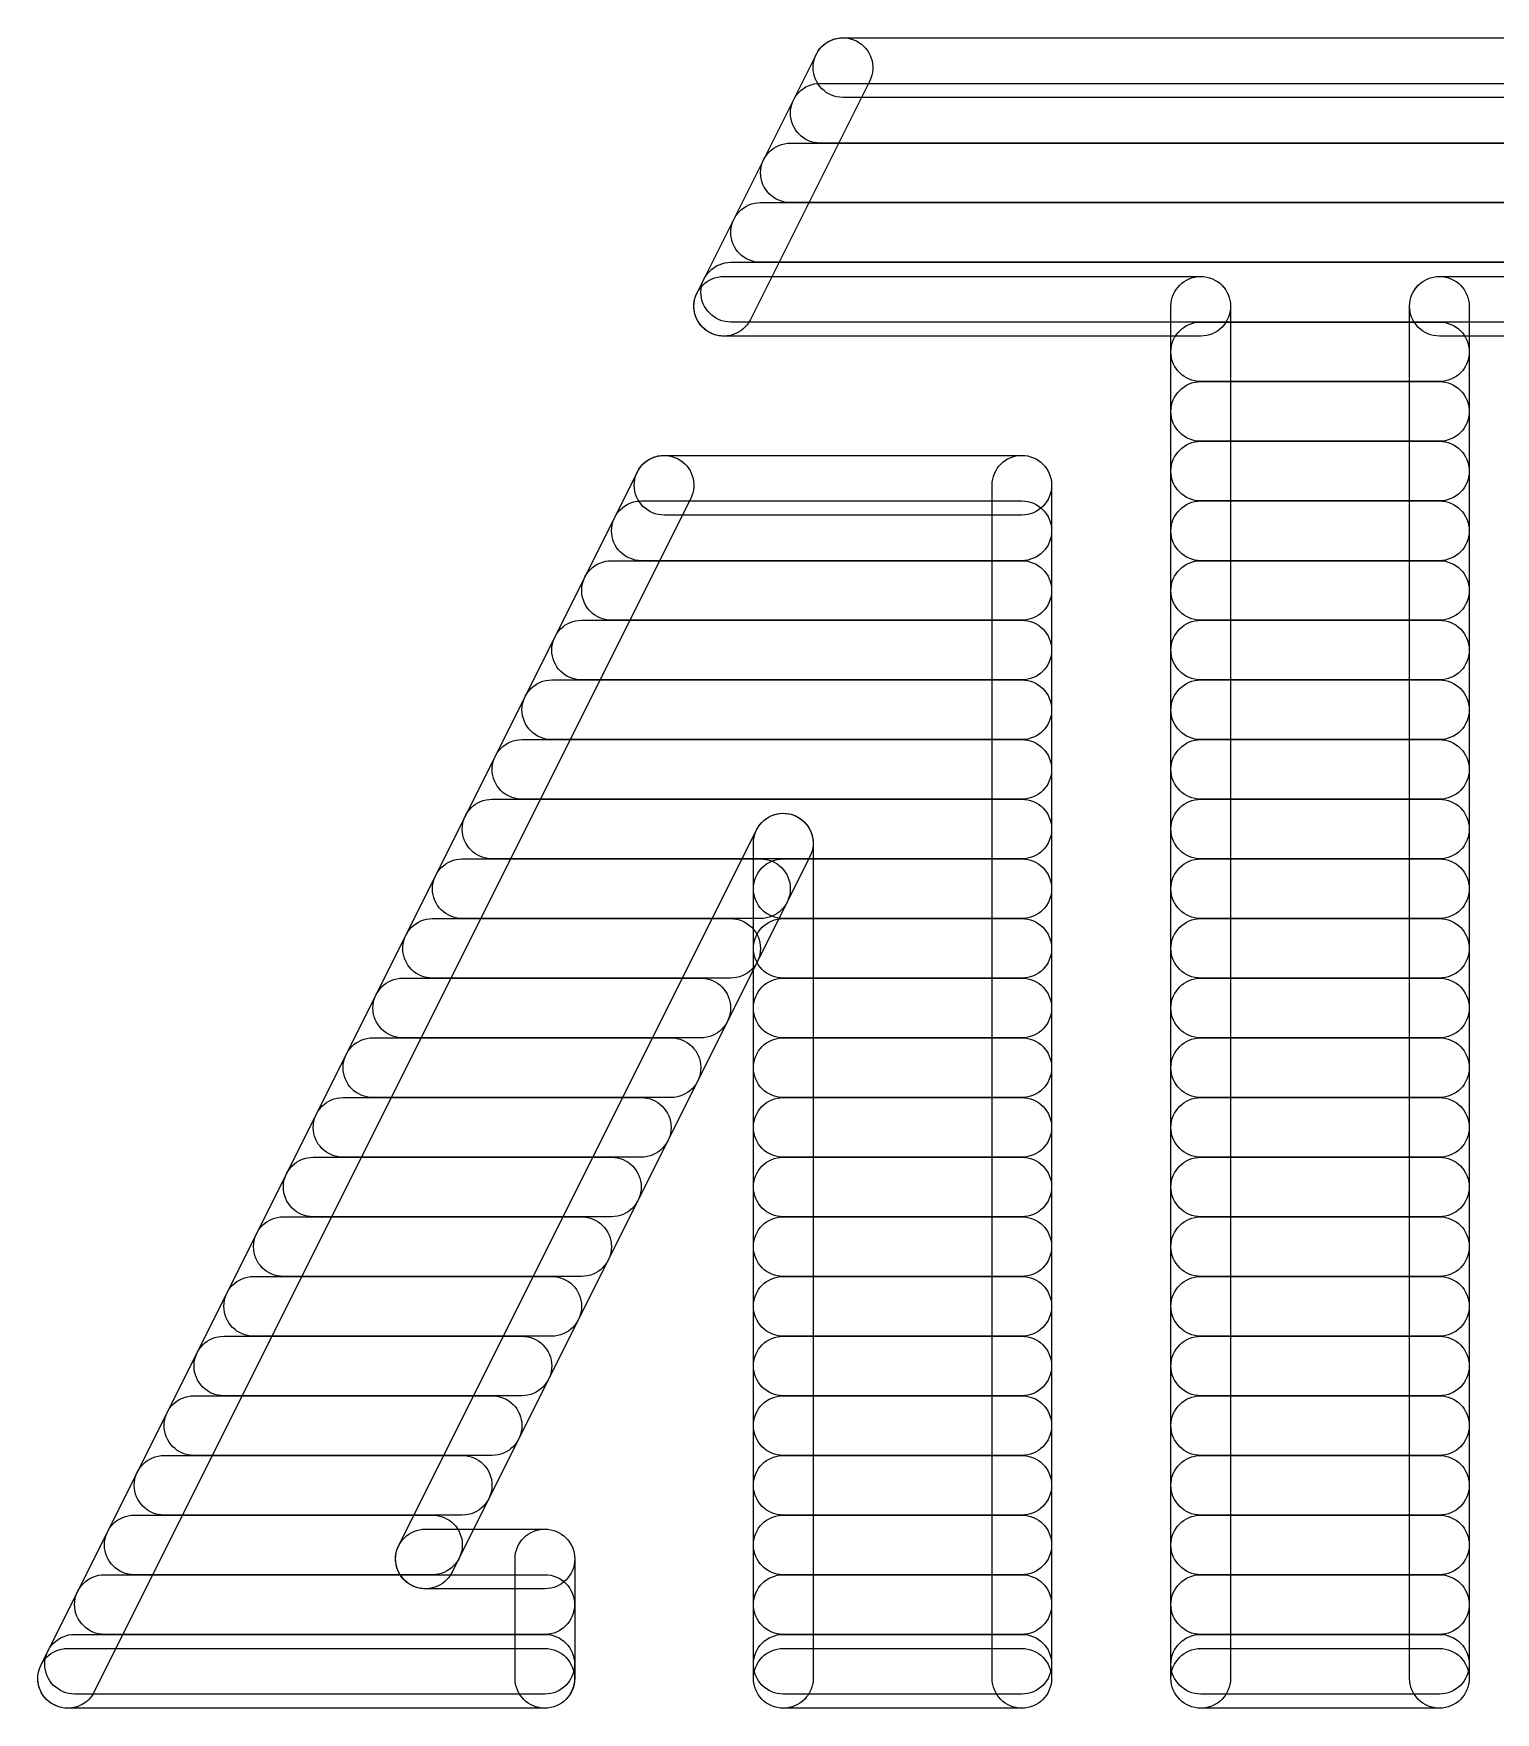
# Model space of a CAD drawing. Header units: inches. Extents: x -0.9 to 3.36, y -0.26 to 2.11.
# Drawn here: x 1.2024 to 1.2989, y 0.8453 to 0.9561 of the extents above; entities that cross this region are included whole.
import ezdxf

# ---------------------------------------------------------------- set-up
doc = ezdxf.new("R2010")
doc.units = ezdxf.units.IN
doc.header["$MEASUREMENT"] = 0
doc.layers.add('51', color=7, linetype='Continuous', lineweight=0)

msp = doc.modelspace()

# ---------------------------------------------------------------- linework, layer by layer
at = {"layer": '51', "color": 254, "lineweight": 25}
for points in [[(1.24971, 0.93722), (1.24971, 0.93722), (1.25758, 0.95297), (1.25758, 0.95297), (1.25806, 0.95394), (1.25767, 0.95512), (1.2567, 0.95561), (1.25572, 0.9561), (1.25454, 0.9557), (1.25406, 0.95473), (1.25406, 0.95473), (1.24619, 0.93898), (1.24619, 0.93898), (1.2457, 0.93801), (1.24609, 0.93682), (1.24707, 0.93634), (1.24804, 0.93585), (1.24922, 0.93625), (1.24971, 0.93722)], [(1.25582, 0.95188), (1.25582, 0.95188), (1.47629, 0.95188), (1.47629, 0.95188), (1.47737, 0.95188), (1.47825, 0.95276), (1.47825, 0.95385), (1.47825, 0.95494), (1.47737, 0.95582), (1.47629, 0.95582), (1.47629, 0.95582), (1.25582, 0.95582), (1.25582, 0.95582), (1.25473, 0.95582), (1.25385, 0.95494), (1.25385, 0.95385), (1.25385, 0.95276), (1.25473, 0.95188), (1.25582, 0.95188)], [(1.25431, 0.94887), (1.25431, 0.94887), (1.47629, 0.94887), (1.47629, 0.94887), (1.47737, 0.94887), (1.47825, 0.94976), (1.47825, 0.95084), (1.47825, 0.95193), (1.47737, 0.95281), (1.47629, 0.95281), (1.47629, 0.95281), (1.25431, 0.95281), (1.25431, 0.95281), (1.25323, 0.95281), (1.25235, 0.95193), (1.25235, 0.95084), (1.25235, 0.94976), (1.25323, 0.94887), (1.25431, 0.94887)], [(1.25235, 0.94494), (1.25235, 0.94494), (1.47629, 0.94494), (1.47629, 0.94494), (1.47737, 0.94494), (1.47825, 0.94582), (1.47825, 0.94691), (1.47825, 0.94799), (1.47737, 0.94887), (1.47629, 0.94887), (1.47629, 0.94887), (1.25235, 0.94887), (1.25235, 0.94887), (1.25126, 0.94887), (1.25038, 0.94799), (1.25038, 0.94691), (1.25038, 0.94582), (1.25126, 0.94494), (1.25235, 0.94494)], [(1.25038, 0.941), (1.25038, 0.941), (1.47629, 0.941), (1.47629, 0.941), (1.47737, 0.941), (1.47825, 0.94188), (1.47825, 0.94297), (1.47825, 0.94406), (1.47737, 0.94494), (1.47629, 0.94494), (1.47629, 0.94494), (1.25038, 0.94494), (1.25038, 0.94494), (1.24929, 0.94494), (1.24841, 0.94406), (1.24841, 0.94297), (1.24841, 0.94188), (1.24929, 0.941), (1.25038, 0.941)], [(1.24841, 0.93706), (1.24841, 0.93706), (1.47629, 0.93706), (1.47629, 0.93706), (1.47737, 0.93706), (1.47825, 0.93794), (1.47825, 0.93903), (1.47825, 0.94012), (1.47737, 0.941), (1.47629, 0.941), (1.47629, 0.941), (1.24841, 0.941), (1.24841, 0.941), (1.24733, 0.941), (1.24644, 0.94012), (1.24644, 0.93903), (1.24644, 0.93794), (1.24733, 0.93706), (1.24841, 0.93706)], [(1.27944, 0.94007), (1.27944, 0.94007), (1.24795, 0.94007), (1.24795, 0.94007), (1.24686, 0.94007), (1.24598, 0.93919), (1.24598, 0.9381), (1.24598, 0.93701), (1.24686, 0.93613), (1.24795, 0.93613), (1.24795, 0.93613), (1.27944, 0.93613), (1.27944, 0.93613), (1.28052, 0.93613), (1.2814, 0.93701), (1.2814, 0.9381), (1.2814, 0.93919), (1.28052, 0.94007), (1.27944, 0.94007)], [(1.2814, 0.84755), (1.2814, 0.84755), (1.2814, 0.9381), (1.2814, 0.9381), (1.2814, 0.93918), (1.28052, 0.94007), (1.27944, 0.94007), (1.27835, 0.94007), (1.27747, 0.93918), (1.27747, 0.9381), (1.27747, 0.9381), (1.27747, 0.84755), (1.27747, 0.84755), (1.27747, 0.84646), (1.27835, 0.84558), (1.27944, 0.84558), (1.28052, 0.84558), (1.2814, 0.84646), (1.2814, 0.84755)], [(1.47629, 0.94007), (1.47629, 0.94007), (1.29519, 0.94007), (1.29519, 0.94007), (1.2941, 0.94007), (1.29322, 0.93919), (1.29322, 0.9381), (1.29322, 0.93701), (1.2941, 0.93613), (1.29519, 0.93613), (1.29519, 0.93613), (1.47629, 0.93613), (1.47629, 0.93613), (1.47737, 0.93613), (1.47825, 0.93701), (1.47825, 0.9381), (1.47825, 0.93919), (1.47737, 0.94007), (1.47629, 0.94007)], [(1.29322, 0.9381), (1.29322, 0.9381), (1.29322, 0.84755), (1.29322, 0.84755), (1.29322, 0.84646), (1.2941, 0.84558), (1.29519, 0.84558), (1.29627, 0.84558), (1.29716, 0.84646), (1.29716, 0.84755), (1.29716, 0.84755), (1.29716, 0.9381), (1.29716, 0.9381), (1.29716, 0.93918), (1.29627, 0.94007), (1.29519, 0.94007), (1.2941, 0.94007), (1.29322, 0.93918), (1.29322, 0.9381)], [(1.27944, 0.93313), (1.27944, 0.93313), (1.29519, 0.93313), (1.29519, 0.93313), (1.29627, 0.93313), (1.29716, 0.93401), (1.29716, 0.93509), (1.29716, 0.93618), (1.29627, 0.93706), (1.29519, 0.93706), (1.29519, 0.93706), (1.27944, 0.93706), (1.27944, 0.93706), (1.27835, 0.93706), (1.27747, 0.93618), (1.27747, 0.93509), (1.27747, 0.93401), (1.27835, 0.93313), (1.27944, 0.93313)], [(1.27944, 0.92919), (1.27944, 0.92919), (1.29519, 0.92919), (1.29519, 0.92919), (1.29627, 0.92919), (1.29716, 0.93007), (1.29716, 0.93116), (1.29716, 0.93224), (1.29627, 0.93313), (1.29519, 0.93313), (1.29519, 0.93313), (1.27944, 0.93313), (1.27944, 0.93313), (1.27835, 0.93313), (1.27747, 0.93224), (1.27747, 0.93116), (1.27747, 0.93007), (1.27835, 0.92919), (1.27944, 0.92919)], [(1.2064, 0.84667), (1.2064, 0.84667), (1.24577, 0.92541), (1.24577, 0.92541), (1.24625, 0.92638), (1.24586, 0.92756), (1.24489, 0.92805), (1.24391, 0.92853), (1.24273, 0.92814), (1.24225, 0.92717), (1.24225, 0.92717), (1.20288, 0.84843), (1.20288, 0.84843), (1.20239, 0.84745), (1.20278, 0.84627), (1.20376, 0.84579), (1.20473, 0.8453), (1.20591, 0.84569), (1.2064, 0.84667)], [(1.27944, 0.92525), (1.27944, 0.92525), (1.29519, 0.92525), (1.29519, 0.92525), (1.29627, 0.92525), (1.29716, 0.92613), (1.29716, 0.92722), (1.29716, 0.92831), (1.29627, 0.92919), (1.29519, 0.92919), (1.29519, 0.92919), (1.27944, 0.92919), (1.27944, 0.92919), (1.27835, 0.92919), (1.27747, 0.92831), (1.27747, 0.92722), (1.27747, 0.92613), (1.27835, 0.92525), (1.27944, 0.92525)], [(1.24401, 0.92432), (1.24401, 0.92432), (1.26762, 0.92432), (1.26762, 0.92432), (1.26871, 0.92432), (1.26959, 0.9252), (1.26959, 0.92629), (1.26959, 0.92737), (1.26871, 0.92826), (1.26762, 0.92826), (1.26762, 0.92826), (1.24401, 0.92826), (1.24401, 0.92826), (1.24292, 0.92826), (1.24204, 0.92737), (1.24204, 0.92629), (1.24204, 0.9252), (1.24292, 0.92432), (1.24401, 0.92432)], [(1.26566, 0.92629), (1.26566, 0.92629), (1.26566, 0.84755), (1.26566, 0.84755), (1.26566, 0.84646), (1.26654, 0.84558), (1.26762, 0.84558), (1.26871, 0.84558), (1.26959, 0.84646), (1.26959, 0.84755), (1.26959, 0.84755), (1.26959, 0.92629), (1.26959, 0.92629), (1.26959, 0.92737), (1.26871, 0.92826), (1.26762, 0.92826), (1.26654, 0.92826), (1.26566, 0.92737), (1.26566, 0.92629)], [(1.2425, 0.92131), (1.2425, 0.92131), (1.26762, 0.92131), (1.26762, 0.92131), (1.26871, 0.92131), (1.26959, 0.9222), (1.26959, 0.92328), (1.26959, 0.92437), (1.26871, 0.92525), (1.26762, 0.92525), (1.26762, 0.92525), (1.2425, 0.92525), (1.2425, 0.92525), (1.24142, 0.92525), (1.24054, 0.92437), (1.24054, 0.92328), (1.24054, 0.9222), (1.24142, 0.92131), (1.2425, 0.92131)], [(1.27944, 0.92131), (1.27944, 0.92131), (1.29519, 0.92131), (1.29519, 0.92131), (1.29627, 0.92131), (1.29716, 0.9222), (1.29716, 0.92328), (1.29716, 0.92437), (1.29627, 0.92525), (1.29519, 0.92525), (1.29519, 0.92525), (1.27944, 0.92525), (1.27944, 0.92525), (1.27835, 0.92525), (1.27747, 0.92437), (1.27747, 0.92328), (1.27747, 0.9222), (1.27835, 0.92131), (1.27944, 0.92131)], [(1.24054, 0.91738), (1.24054, 0.91738), (1.26762, 0.91738), (1.26762, 0.91738), (1.26871, 0.91738), (1.26959, 0.91826), (1.26959, 0.91935), (1.26959, 0.92043), (1.26871, 0.92131), (1.26762, 0.92131), (1.26762, 0.92131), (1.24054, 0.92131), (1.24054, 0.92131), (1.23945, 0.92131), (1.23857, 0.92043), (1.23857, 0.91935), (1.23857, 0.91826), (1.23945, 0.91738), (1.24054, 0.91738)], [(1.27944, 0.91738), (1.27944, 0.91738), (1.29519, 0.91738), (1.29519, 0.91738), (1.29627, 0.91738), (1.29716, 0.91826), (1.29716, 0.91935), (1.29716, 0.92043), (1.29627, 0.92131), (1.29519, 0.92131), (1.29519, 0.92131), (1.27944, 0.92131), (1.27944, 0.92131), (1.27835, 0.92131), (1.27747, 0.92043), (1.27747, 0.91935), (1.27747, 0.91826), (1.27835, 0.91738), (1.27944, 0.91738)], [(1.23857, 0.91344), (1.23857, 0.91344), (1.26762, 0.91344), (1.26762, 0.91344), (1.26871, 0.91344), (1.26959, 0.91432), (1.26959, 0.91541), (1.26959, 0.9165), (1.26871, 0.91738), (1.26762, 0.91738), (1.26762, 0.91738), (1.23857, 0.91738), (1.23857, 0.91738), (1.23748, 0.91738), (1.2366, 0.9165), (1.2366, 0.91541), (1.2366, 0.91432), (1.23748, 0.91344), (1.23857, 0.91344)], [(1.27944, 0.91344), (1.27944, 0.91344), (1.29519, 0.91344), (1.29519, 0.91344), (1.29627, 0.91344), (1.29716, 0.91432), (1.29716, 0.91541), (1.29716, 0.9165), (1.29627, 0.91738), (1.29519, 0.91738), (1.29519, 0.91738), (1.27944, 0.91738), (1.27944, 0.91738), (1.27835, 0.91738), (1.27747, 0.9165), (1.27747, 0.91541), (1.27747, 0.91432), (1.27835, 0.91344), (1.27944, 0.91344)], [(1.2366, 0.9095), (1.2366, 0.9095), (1.26762, 0.9095), (1.26762, 0.9095), (1.26871, 0.9095), (1.26959, 0.91039), (1.26959, 0.91147), (1.26959, 0.91256), (1.26871, 0.91344), (1.26762, 0.91344), (1.26762, 0.91344), (1.2366, 0.91344), (1.2366, 0.91344), (1.23551, 0.91344), (1.23463, 0.91256), (1.23463, 0.91147), (1.23463, 0.91039), (1.23551, 0.9095), (1.2366, 0.9095)], [(1.27944, 0.9095), (1.27944, 0.9095), (1.29519, 0.9095), (1.29519, 0.9095), (1.29627, 0.9095), (1.29716, 0.91039), (1.29716, 0.91147), (1.29716, 0.91256), (1.29627, 0.91344), (1.29519, 0.91344), (1.29519, 0.91344), (1.27944, 0.91344), (1.27944, 0.91344), (1.27835, 0.91344), (1.27747, 0.91256), (1.27747, 0.91147), (1.27747, 0.91039), (1.27835, 0.9095), (1.27944, 0.9095)], [(1.23463, 0.90557), (1.23463, 0.90557), (1.26762, 0.90557), (1.26762, 0.90557), (1.26871, 0.90557), (1.26959, 0.90645), (1.26959, 0.90754), (1.26959, 0.90862), (1.26871, 0.9095), (1.26762, 0.9095), (1.26762, 0.9095), (1.23463, 0.9095), (1.23463, 0.9095), (1.23354, 0.9095), (1.23266, 0.90862), (1.23266, 0.90754), (1.23266, 0.90645), (1.23354, 0.90557), (1.23463, 0.90557)], [(1.27944, 0.90557), (1.27944, 0.90557), (1.29519, 0.90557), (1.29519, 0.90557), (1.29627, 0.90557), (1.29716, 0.90645), (1.29716, 0.90754), (1.29716, 0.90862), (1.29627, 0.9095), (1.29519, 0.9095), (1.29519, 0.9095), (1.27944, 0.9095), (1.27944, 0.9095), (1.27835, 0.9095), (1.27747, 0.90862), (1.27747, 0.90754), (1.27747, 0.90645), (1.27835, 0.90557), (1.27944, 0.90557)], [(1.23266, 0.90163), (1.23266, 0.90163), (1.26762, 0.90163), (1.26762, 0.90163), (1.26871, 0.90163), (1.26959, 0.90251), (1.26959, 0.9036), (1.26959, 0.90469), (1.26871, 0.90557), (1.26762, 0.90557), (1.26762, 0.90557), (1.23266, 0.90557), (1.23266, 0.90557), (1.23157, 0.90557), (1.23069, 0.90469), (1.23069, 0.9036), (1.23069, 0.90251), (1.23157, 0.90163), (1.23266, 0.90163)], [(1.27944, 0.90163), (1.27944, 0.90163), (1.29519, 0.90163), (1.29519, 0.90163), (1.29627, 0.90163), (1.29716, 0.90251), (1.29716, 0.9036), (1.29716, 0.90469), (1.29627, 0.90557), (1.29519, 0.90557), (1.29519, 0.90557), (1.27944, 0.90557), (1.27944, 0.90557), (1.27835, 0.90557), (1.27747, 0.90469), (1.27747, 0.9036), (1.27747, 0.90251), (1.27835, 0.90163), (1.27944, 0.90163)], [(1.25012, 0.90355), (1.25012, 0.90355), (1.22649, 0.85631), (1.22649, 0.85631), (1.22601, 0.85534), (1.2264, 0.85415), (1.22737, 0.85367), (1.22835, 0.85318), (1.22953, 0.85358), (1.23002, 0.85455), (1.23002, 0.85455), (1.25364, 0.90179), (1.25364, 0.90179), (1.25412, 0.90276), (1.25373, 0.90394), (1.25276, 0.90443), (1.25178, 0.90492), (1.2506, 0.90452), (1.25012, 0.90355)], [(1.25385, 0.84755), (1.25385, 0.84755), (1.25385, 0.90267), (1.25385, 0.90267), (1.25385, 0.90376), (1.25296, 0.90464), (1.25188, 0.90464), (1.25079, 0.90464), (1.24991, 0.90376), (1.24991, 0.90267), (1.24991, 0.90267), (1.24991, 0.84755), (1.24991, 0.84755), (1.24991, 0.84646), (1.25079, 0.84558), (1.25188, 0.84558), (1.25296, 0.84558), (1.25385, 0.84646), (1.25385, 0.84755)], [(1.23069, 0.89769), (1.23069, 0.89769), (1.25037, 0.89769), (1.25037, 0.89769), (1.25146, 0.89769), (1.25234, 0.89857), (1.25234, 0.89966), (1.25234, 0.90075), (1.25146, 0.90163), (1.25037, 0.90163), (1.25037, 0.90163), (1.23069, 0.90163), (1.23069, 0.90163), (1.22961, 0.90163), (1.22872, 0.90075), (1.22872, 0.89966), (1.22872, 0.89857), (1.22961, 0.89769), (1.23069, 0.89769)], [(1.25188, 0.89769), (1.25188, 0.89769), (1.26762, 0.89769), (1.26762, 0.89769), (1.26871, 0.89769), (1.26959, 0.89857), (1.26959, 0.89966), (1.26959, 0.90075), (1.26871, 0.90163), (1.26762, 0.90163), (1.26762, 0.90163), (1.25188, 0.90163), (1.25188, 0.90163), (1.25079, 0.90163), (1.24991, 0.90075), (1.24991, 0.89966), (1.24991, 0.89857), (1.25079, 0.89769), (1.25188, 0.89769)], [(1.27944, 0.89769), (1.27944, 0.89769), (1.29519, 0.89769), (1.29519, 0.89769), (1.29627, 0.89769), (1.29716, 0.89857), (1.29716, 0.89966), (1.29716, 0.90075), (1.29627, 0.90163), (1.29519, 0.90163), (1.29519, 0.90163), (1.27944, 0.90163), (1.27944, 0.90163), (1.27835, 0.90163), (1.27747, 0.90075), (1.27747, 0.89966), (1.27747, 0.89857), (1.27835, 0.89769), (1.27944, 0.89769)], [(1.22873, 0.89376), (1.22873, 0.89376), (1.2484, 0.89376), (1.2484, 0.89376), (1.24949, 0.89376), (1.25037, 0.89464), (1.25037, 0.89572), (1.25037, 0.89681), (1.24949, 0.89769), (1.2484, 0.89769), (1.2484, 0.89769), (1.22873, 0.89769), (1.22873, 0.89769), (1.22764, 0.89769), (1.22676, 0.89681), (1.22676, 0.89572), (1.22676, 0.89464), (1.22764, 0.89376), (1.22873, 0.89376)], [(1.25188, 0.89376), (1.25188, 0.89376), (1.26762, 0.89376), (1.26762, 0.89376), (1.26871, 0.89376), (1.26959, 0.89464), (1.26959, 0.89572), (1.26959, 0.89681), (1.26871, 0.89769), (1.26762, 0.89769), (1.26762, 0.89769), (1.25188, 0.89769), (1.25188, 0.89769), (1.25079, 0.89769), (1.24991, 0.89681), (1.24991, 0.89572), (1.24991, 0.89464), (1.25079, 0.89376), (1.25188, 0.89376)], [(1.27944, 0.89376), (1.27944, 0.89376), (1.29519, 0.89376), (1.29519, 0.89376), (1.29627, 0.89376), (1.29716, 0.89464), (1.29716, 0.89572), (1.29716, 0.89681), (1.29627, 0.89769), (1.29519, 0.89769), (1.29519, 0.89769), (1.27944, 0.89769), (1.27944, 0.89769), (1.27835, 0.89769), (1.27747, 0.89681), (1.27747, 0.89572), (1.27747, 0.89464), (1.27835, 0.89376), (1.27944, 0.89376)], [(1.22676, 0.88982), (1.22676, 0.88982), (1.24644, 0.88982), (1.24644, 0.88982), (1.24752, 0.88982), (1.2484, 0.8907), (1.2484, 0.89179), (1.2484, 0.89287), (1.24752, 0.89376), (1.24644, 0.89376), (1.24644, 0.89376), (1.22676, 0.89376), (1.22676, 0.89376), (1.22567, 0.89376), (1.22479, 0.89287), (1.22479, 0.89179), (1.22479, 0.8907), (1.22567, 0.88982), (1.22676, 0.88982)], [(1.25188, 0.88982), (1.25188, 0.88982), (1.26762, 0.88982), (1.26762, 0.88982), (1.26871, 0.88982), (1.26959, 0.8907), (1.26959, 0.89179), (1.26959, 0.89287), (1.26871, 0.89376), (1.26762, 0.89376), (1.26762, 0.89376), (1.25188, 0.89376), (1.25188, 0.89376), (1.25079, 0.89376), (1.24991, 0.89287), (1.24991, 0.89179), (1.24991, 0.8907), (1.25079, 0.88982), (1.25188, 0.88982)], [(1.27944, 0.88982), (1.27944, 0.88982), (1.29519, 0.88982), (1.29519, 0.88982), (1.29627, 0.88982), (1.29716, 0.8907), (1.29716, 0.89179), (1.29716, 0.89287), (1.29627, 0.89376), (1.29519, 0.89376), (1.29519, 0.89376), (1.27944, 0.89376), (1.27944, 0.89376), (1.27835, 0.89376), (1.27747, 0.89287), (1.27747, 0.89179), (1.27747, 0.8907), (1.27835, 0.88982), (1.27944, 0.88982)], [(1.22479, 0.88588), (1.22479, 0.88588), (1.24447, 0.88588), (1.24447, 0.88588), (1.24555, 0.88588), (1.24643, 0.88676), (1.24643, 0.88785), (1.24643, 0.88894), (1.24555, 0.88982), (1.24447, 0.88982), (1.24447, 0.88982), (1.22479, 0.88982), (1.22479, 0.88982), (1.2237, 0.88982), (1.22282, 0.88894), (1.22282, 0.88785), (1.22282, 0.88676), (1.2237, 0.88588), (1.22479, 0.88588)], [(1.25188, 0.88588), (1.25188, 0.88588), (1.26762, 0.88588), (1.26762, 0.88588), (1.26871, 0.88588), (1.26959, 0.88676), (1.26959, 0.88785), (1.26959, 0.88894), (1.26871, 0.88982), (1.26762, 0.88982), (1.26762, 0.88982), (1.25188, 0.88982), (1.25188, 0.88982), (1.25079, 0.88982), (1.24991, 0.88894), (1.24991, 0.88785), (1.24991, 0.88676), (1.25079, 0.88588), (1.25188, 0.88588)], [(1.27944, 0.88588), (1.27944, 0.88588), (1.29519, 0.88588), (1.29519, 0.88588), (1.29627, 0.88588), (1.29716, 0.88676), (1.29716, 0.88785), (1.29716, 0.88894), (1.29627, 0.88982), (1.29519, 0.88982), (1.29519, 0.88982), (1.27944, 0.88982), (1.27944, 0.88982), (1.27835, 0.88982), (1.27747, 0.88894), (1.27747, 0.88785), (1.27747, 0.88676), (1.27835, 0.88588), (1.27944, 0.88588)], [(1.22282, 0.88194), (1.22282, 0.88194), (1.2425, 0.88194), (1.2425, 0.88194), (1.24358, 0.88194), (1.24447, 0.88283), (1.24447, 0.88391), (1.24447, 0.885), (1.24358, 0.88588), (1.2425, 0.88588), (1.2425, 0.88588), (1.22282, 0.88588), (1.22282, 0.88588), (1.22173, 0.88588), (1.22085, 0.885), (1.22085, 0.88391), (1.22085, 0.88283), (1.22173, 0.88194), (1.22282, 0.88194)], [(1.25188, 0.88194), (1.25188, 0.88194), (1.26762, 0.88194), (1.26762, 0.88194), (1.26871, 0.88194), (1.26959, 0.88283), (1.26959, 0.88391), (1.26959, 0.885), (1.26871, 0.88588), (1.26762, 0.88588), (1.26762, 0.88588), (1.25188, 0.88588), (1.25188, 0.88588), (1.25079, 0.88588), (1.24991, 0.885), (1.24991, 0.88391), (1.24991, 0.88283), (1.25079, 0.88194), (1.25188, 0.88194)], [(1.27944, 0.88194), (1.27944, 0.88194), (1.29519, 0.88194), (1.29519, 0.88194), (1.29627, 0.88194), (1.29716, 0.88283), (1.29716, 0.88391), (1.29716, 0.885), (1.29627, 0.88588), (1.29519, 0.88588), (1.29519, 0.88588), (1.27944, 0.88588), (1.27944, 0.88588), (1.27835, 0.88588), (1.27747, 0.885), (1.27747, 0.88391), (1.27747, 0.88283), (1.27835, 0.88194), (1.27944, 0.88194)], [(1.22085, 0.87801), (1.22085, 0.87801), (1.24053, 0.87801), (1.24053, 0.87801), (1.24162, 0.87801), (1.2425, 0.87889), (1.2425, 0.87998), (1.2425, 0.88106), (1.24162, 0.88194), (1.24053, 0.88194), (1.24053, 0.88194), (1.22085, 0.88194), (1.22085, 0.88194), (1.21976, 0.88194), (1.21888, 0.88106), (1.21888, 0.87998), (1.21888, 0.87889), (1.21976, 0.87801), (1.22085, 0.87801)], [(1.25188, 0.87801), (1.25188, 0.87801), (1.26762, 0.87801), (1.26762, 0.87801), (1.26871, 0.87801), (1.26959, 0.87889), (1.26959, 0.87998), (1.26959, 0.88106), (1.26871, 0.88194), (1.26762, 0.88194), (1.26762, 0.88194), (1.25188, 0.88194), (1.25188, 0.88194), (1.25079, 0.88194), (1.24991, 0.88106), (1.24991, 0.87998), (1.24991, 0.87889), (1.25079, 0.87801), (1.25188, 0.87801)], [(1.27944, 0.87801), (1.27944, 0.87801), (1.29519, 0.87801), (1.29519, 0.87801), (1.29627, 0.87801), (1.29716, 0.87889), (1.29716, 0.87998), (1.29716, 0.88106), (1.29627, 0.88194), (1.29519, 0.88194), (1.29519, 0.88194), (1.27944, 0.88194), (1.27944, 0.88194), (1.27835, 0.88194), (1.27747, 0.88106), (1.27747, 0.87998), (1.27747, 0.87889), (1.27835, 0.87801), (1.27944, 0.87801)], [(1.21888, 0.87407), (1.21888, 0.87407), (1.23856, 0.87407), (1.23856, 0.87407), (1.23965, 0.87407), (1.24053, 0.87495), (1.24053, 0.87604), (1.24053, 0.87713), (1.23965, 0.87801), (1.23856, 0.87801), (1.23856, 0.87801), (1.21888, 0.87801), (1.21888, 0.87801), (1.21779, 0.87801), (1.21691, 0.87713), (1.21691, 0.87604), (1.21691, 0.87495), (1.21779, 0.87407), (1.21888, 0.87407)], [(1.25188, 0.87407), (1.25188, 0.87407), (1.26762, 0.87407), (1.26762, 0.87407), (1.26871, 0.87407), (1.26959, 0.87495), (1.26959, 0.87604), (1.26959, 0.87713), (1.26871, 0.87801), (1.26762, 0.87801), (1.26762, 0.87801), (1.25188, 0.87801), (1.25188, 0.87801), (1.25079, 0.87801), (1.24991, 0.87713), (1.24991, 0.87604), (1.24991, 0.87495), (1.25079, 0.87407), (1.25188, 0.87407)], [(1.27944, 0.87407), (1.27944, 0.87407), (1.29519, 0.87407), (1.29519, 0.87407), (1.29627, 0.87407), (1.29716, 0.87495), (1.29716, 0.87604), (1.29716, 0.87713), (1.29627, 0.87801), (1.29519, 0.87801), (1.29519, 0.87801), (1.27944, 0.87801), (1.27944, 0.87801), (1.27835, 0.87801), (1.27747, 0.87713), (1.27747, 0.87604), (1.27747, 0.87495), (1.27835, 0.87407), (1.27944, 0.87407)], [(1.21691, 0.87013), (1.21691, 0.87013), (1.23659, 0.87013), (1.23659, 0.87013), (1.23768, 0.87013), (1.23856, 0.87102), (1.23856, 0.8721), (1.23856, 0.87319), (1.23768, 0.87407), (1.23659, 0.87407), (1.23659, 0.87407), (1.21691, 0.87407), (1.21691, 0.87407), (1.21583, 0.87407), (1.21495, 0.87319), (1.21495, 0.8721), (1.21495, 0.87102), (1.21583, 0.87013), (1.21691, 0.87013)], [(1.25188, 0.87013), (1.25188, 0.87013), (1.26762, 0.87013), (1.26762, 0.87013), (1.26871, 0.87013), (1.26959, 0.87102), (1.26959, 0.8721), (1.26959, 0.87319), (1.26871, 0.87407), (1.26762, 0.87407), (1.26762, 0.87407), (1.25188, 0.87407), (1.25188, 0.87407), (1.25079, 0.87407), (1.24991, 0.87319), (1.24991, 0.8721), (1.24991, 0.87102), (1.25079, 0.87013), (1.25188, 0.87013)], [(1.27944, 0.87013), (1.27944, 0.87013), (1.29519, 0.87013), (1.29519, 0.87013), (1.29627, 0.87013), (1.29716, 0.87102), (1.29716, 0.8721), (1.29716, 0.87319), (1.29627, 0.87407), (1.29519, 0.87407), (1.29519, 0.87407), (1.27944, 0.87407), (1.27944, 0.87407), (1.27835, 0.87407), (1.27747, 0.87319), (1.27747, 0.8721), (1.27747, 0.87102), (1.27835, 0.87013), (1.27944, 0.87013)], [(1.21495, 0.8662), (1.21495, 0.8662), (1.23462, 0.8662), (1.23462, 0.8662), (1.23571, 0.8662), (1.23659, 0.86708), (1.23659, 0.86817), (1.23659, 0.86925), (1.23571, 0.87013), (1.23462, 0.87013), (1.23462, 0.87013), (1.21495, 0.87013), (1.21495, 0.87013), (1.21386, 0.87013), (1.21298, 0.86925), (1.21298, 0.86817), (1.21298, 0.86708), (1.21386, 0.8662), (1.21495, 0.8662)], [(1.25188, 0.8662), (1.25188, 0.8662), (1.26762, 0.8662), (1.26762, 0.8662), (1.26871, 0.8662), (1.26959, 0.86708), (1.26959, 0.86817), (1.26959, 0.86925), (1.26871, 0.87013), (1.26762, 0.87013), (1.26762, 0.87013), (1.25188, 0.87013), (1.25188, 0.87013), (1.25079, 0.87013), (1.24991, 0.86925), (1.24991, 0.86817), (1.24991, 0.86708), (1.25079, 0.8662), (1.25188, 0.8662)], [(1.27944, 0.8662), (1.27944, 0.8662), (1.29519, 0.8662), (1.29519, 0.8662), (1.29627, 0.8662), (1.29716, 0.86708), (1.29716, 0.86817), (1.29716, 0.86925), (1.29627, 0.87013), (1.29519, 0.87013), (1.29519, 0.87013), (1.27944, 0.87013), (1.27944, 0.87013), (1.27835, 0.87013), (1.27747, 0.86925), (1.27747, 0.86817), (1.27747, 0.86708), (1.27835, 0.8662), (1.27944, 0.8662)], [(1.21298, 0.86226), (1.21298, 0.86226), (1.23265, 0.86226), (1.23265, 0.86226), (1.23374, 0.86226), (1.23462, 0.86314), (1.23462, 0.86423), (1.23462, 0.86532), (1.23374, 0.8662), (1.23265, 0.8662), (1.23265, 0.8662), (1.21298, 0.8662), (1.21298, 0.8662), (1.21189, 0.8662), (1.21101, 0.86532), (1.21101, 0.86423), (1.21101, 0.86314), (1.21189, 0.86226), (1.21298, 0.86226)], [(1.25188, 0.86226), (1.25188, 0.86226), (1.26762, 0.86226), (1.26762, 0.86226), (1.26871, 0.86226), (1.26959, 0.86314), (1.26959, 0.86423), (1.26959, 0.86532), (1.26871, 0.8662), (1.26762, 0.8662), (1.26762, 0.8662), (1.25188, 0.8662), (1.25188, 0.8662), (1.25079, 0.8662), (1.24991, 0.86532), (1.24991, 0.86423), (1.24991, 0.86314), (1.25079, 0.86226), (1.25188, 0.86226)], [(1.27944, 0.86226), (1.27944, 0.86226), (1.29519, 0.86226), (1.29519, 0.86226), (1.29627, 0.86226), (1.29716, 0.86314), (1.29716, 0.86423), (1.29716, 0.86532), (1.29627, 0.8662), (1.29519, 0.8662), (1.29519, 0.8662), (1.27944, 0.8662), (1.27944, 0.8662), (1.27835, 0.8662), (1.27747, 0.86532), (1.27747, 0.86423), (1.27747, 0.86314), (1.27835, 0.86226), (1.27944, 0.86226)], [(1.21101, 0.85832), (1.21101, 0.85832), (1.23069, 0.85832), (1.23069, 0.85832), (1.23177, 0.85832), (1.23265, 0.8592), (1.23265, 0.86029), (1.23265, 0.86138), (1.23177, 0.86226), (1.23069, 0.86226), (1.23069, 0.86226), (1.21101, 0.86226), (1.21101, 0.86226), (1.20992, 0.86226), (1.20904, 0.86138), (1.20904, 0.86029), (1.20904, 0.8592), (1.20992, 0.85832), (1.21101, 0.85832)], [(1.25188, 0.85832), (1.25188, 0.85832), (1.26762, 0.85832), (1.26762, 0.85832), (1.26871, 0.85832), (1.26959, 0.8592), (1.26959, 0.86029), (1.26959, 0.86138), (1.26871, 0.86226), (1.26762, 0.86226), (1.26762, 0.86226), (1.25188, 0.86226), (1.25188, 0.86226), (1.25079, 0.86226), (1.24991, 0.86138), (1.24991, 0.86029), (1.24991, 0.8592), (1.25079, 0.85832), (1.25188, 0.85832)], [(1.27944, 0.85832), (1.27944, 0.85832), (1.29519, 0.85832), (1.29519, 0.85832), (1.29627, 0.85832), (1.29716, 0.8592), (1.29716, 0.86029), (1.29716, 0.86138), (1.29627, 0.86226), (1.29519, 0.86226), (1.29519, 0.86226), (1.27944, 0.86226), (1.27944, 0.86226), (1.27835, 0.86226), (1.27747, 0.86138), (1.27747, 0.86029), (1.27747, 0.8592), (1.27835, 0.85832), (1.27944, 0.85832)], [(1.20904, 0.85439), (1.20904, 0.85439), (1.22872, 0.85439), (1.22872, 0.85439), (1.2298, 0.85439), (1.23069, 0.85527), (1.23069, 0.85635), (1.23069, 0.85744), (1.2298, 0.85832), (1.22872, 0.85832), (1.22872, 0.85832), (1.20904, 0.85832), (1.20904, 0.85832), (1.20795, 0.85832), (1.20707, 0.85744), (1.20707, 0.85635), (1.20707, 0.85527), (1.20795, 0.85439), (1.20904, 0.85439)], [(1.25188, 0.85439), (1.25188, 0.85439), (1.26762, 0.85439), (1.26762, 0.85439), (1.26871, 0.85439), (1.26959, 0.85527), (1.26959, 0.85635), (1.26959, 0.85744), (1.26871, 0.85832), (1.26762, 0.85832), (1.26762, 0.85832), (1.25188, 0.85832), (1.25188, 0.85832), (1.25079, 0.85832), (1.24991, 0.85744), (1.24991, 0.85635), (1.24991, 0.85527), (1.25079, 0.85439), (1.25188, 0.85439)], [(1.27944, 0.85439), (1.27944, 0.85439), (1.29519, 0.85439), (1.29519, 0.85439), (1.29627, 0.85439), (1.29716, 0.85527), (1.29716, 0.85635), (1.29716, 0.85744), (1.29627, 0.85832), (1.29519, 0.85832), (1.29519, 0.85832), (1.27944, 0.85832), (1.27944, 0.85832), (1.27835, 0.85832), (1.27747, 0.85744), (1.27747, 0.85635), (1.27747, 0.85527), (1.27835, 0.85439), (1.27944, 0.85439)], [(1.22825, 0.85346), (1.22825, 0.85346), (1.23614, 0.85346), (1.23614, 0.85346), (1.23722, 0.85346), (1.23811, 0.85434), (1.23811, 0.85543), (1.23811, 0.85652), (1.23722, 0.8574), (1.23614, 0.8574), (1.23614, 0.8574), (1.22825, 0.8574), (1.22825, 0.8574), (1.22717, 0.8574), (1.22629, 0.85652), (1.22629, 0.85543), (1.22629, 0.85434), (1.22717, 0.85346), (1.22825, 0.85346)], [(1.23417, 0.85543), (1.23417, 0.85543), (1.23417, 0.84755), (1.23417, 0.84755), (1.23417, 0.84646), (1.23505, 0.84558), (1.23614, 0.84558), (1.23722, 0.84558), (1.23811, 0.84646), (1.23811, 0.84755), (1.23811, 0.84755), (1.23811, 0.85543), (1.23811, 0.85543), (1.23811, 0.85652), (1.23722, 0.8574), (1.23614, 0.8574), (1.23505, 0.8574), (1.23417, 0.85652), (1.23417, 0.85543)], [(1.20707, 0.85045), (1.20707, 0.85045), (1.23614, 0.85045), (1.23614, 0.85045), (1.23722, 0.85045), (1.2381, 0.85133), (1.2381, 0.85242), (1.2381, 0.8535), (1.23722, 0.85439), (1.23614, 0.85439), (1.23614, 0.85439), (1.20707, 0.85439), (1.20707, 0.85439), (1.20598, 0.85439), (1.2051, 0.8535), (1.2051, 0.85242), (1.2051, 0.85133), (1.20598, 0.85045), (1.20707, 0.85045)], [(1.25188, 0.85045), (1.25188, 0.85045), (1.26762, 0.85045), (1.26762, 0.85045), (1.26871, 0.85045), (1.26959, 0.85133), (1.26959, 0.85242), (1.26959, 0.8535), (1.26871, 0.85439), (1.26762, 0.85439), (1.26762, 0.85439), (1.25188, 0.85439), (1.25188, 0.85439), (1.25079, 0.85439), (1.24991, 0.8535), (1.24991, 0.85242), (1.24991, 0.85133), (1.25079, 0.85045), (1.25188, 0.85045)], [(1.27944, 0.85045), (1.27944, 0.85045), (1.29519, 0.85045), (1.29519, 0.85045), (1.29627, 0.85045), (1.29716, 0.85133), (1.29716, 0.85242), (1.29716, 0.8535), (1.29627, 0.85439), (1.29519, 0.85439), (1.29519, 0.85439), (1.27944, 0.85439), (1.27944, 0.85439), (1.27835, 0.85439), (1.27747, 0.8535), (1.27747, 0.85242), (1.27747, 0.85133), (1.27835, 0.85045), (1.27944, 0.85045)], [(1.2051, 0.84651), (1.2051, 0.84651), (1.23614, 0.84651), (1.23614, 0.84651), (1.23722, 0.84651), (1.2381, 0.84739), (1.2381, 0.84848), (1.2381, 0.84957), (1.23722, 0.85045), (1.23614, 0.85045), (1.23614, 0.85045), (1.2051, 0.85045), (1.2051, 0.85045), (1.20402, 0.85045), (1.20313, 0.84957), (1.20313, 0.84848), (1.20313, 0.84739), (1.20402, 0.84651), (1.2051, 0.84651)], [(1.25188, 0.84651), (1.25188, 0.84651), (1.26762, 0.84651), (1.26762, 0.84651), (1.26871, 0.84651), (1.26959, 0.84739), (1.26959, 0.84848), (1.26959, 0.84957), (1.26871, 0.85045), (1.26762, 0.85045), (1.26762, 0.85045), (1.25188, 0.85045), (1.25188, 0.85045), (1.25079, 0.85045), (1.24991, 0.84957), (1.24991, 0.84848), (1.24991, 0.84739), (1.25079, 0.84651), (1.25188, 0.84651)], [(1.27944, 0.84651), (1.27944, 0.84651), (1.29519, 0.84651), (1.29519, 0.84651), (1.29627, 0.84651), (1.29716, 0.84739), (1.29716, 0.84848), (1.29716, 0.84957), (1.29627, 0.85045), (1.29519, 0.85045), (1.29519, 0.85045), (1.27944, 0.85045), (1.27944, 0.85045), (1.27835, 0.85045), (1.27747, 0.84957), (1.27747, 0.84848), (1.27747, 0.84739), (1.27835, 0.84651), (1.27944, 0.84651)], [(1.23614, 0.84952), (1.23614, 0.84952), (1.20464, 0.84952), (1.20464, 0.84952), (1.20355, 0.84952), (1.20267, 0.84863), (1.20267, 0.84755), (1.20267, 0.84646), (1.20355, 0.84558), (1.20464, 0.84558), (1.20464, 0.84558), (1.23614, 0.84558), (1.23614, 0.84558), (1.23722, 0.84558), (1.2381, 0.84646), (1.2381, 0.84755), (1.2381, 0.84863), (1.23722, 0.84952), (1.23614, 0.84952)], [(1.26762, 0.84952), (1.26762, 0.84952), (1.25188, 0.84952), (1.25188, 0.84952), (1.25079, 0.84952), (1.24991, 0.84863), (1.24991, 0.84755), (1.24991, 0.84646), (1.25079, 0.84558), (1.25188, 0.84558), (1.25188, 0.84558), (1.26762, 0.84558), (1.26762, 0.84558), (1.26871, 0.84558), (1.26959, 0.84646), (1.26959, 0.84755), (1.26959, 0.84863), (1.26871, 0.84952), (1.26762, 0.84952)], [(1.29519, 0.84952), (1.29519, 0.84952), (1.27944, 0.84952), (1.27944, 0.84952), (1.27835, 0.84952), (1.27747, 0.84863), (1.27747, 0.84755), (1.27747, 0.84646), (1.27835, 0.84558), (1.27944, 0.84558), (1.27944, 0.84558), (1.29519, 0.84558), (1.29519, 0.84558), (1.29627, 0.84558), (1.29716, 0.84646), (1.29716, 0.84755), (1.29716, 0.84863), (1.29627, 0.84952), (1.29519, 0.84952)]]:
    msp.add_open_spline(points, degree=3, knots=[0, 0, 0, 0, 1, 1, 1, 2, 2, 2, 3, 3, 3, 4, 4, 4, 5, 5, 5, 6, 6, 6, 6], dxfattribs=at)

doc.saveas('drawing.dxf')
